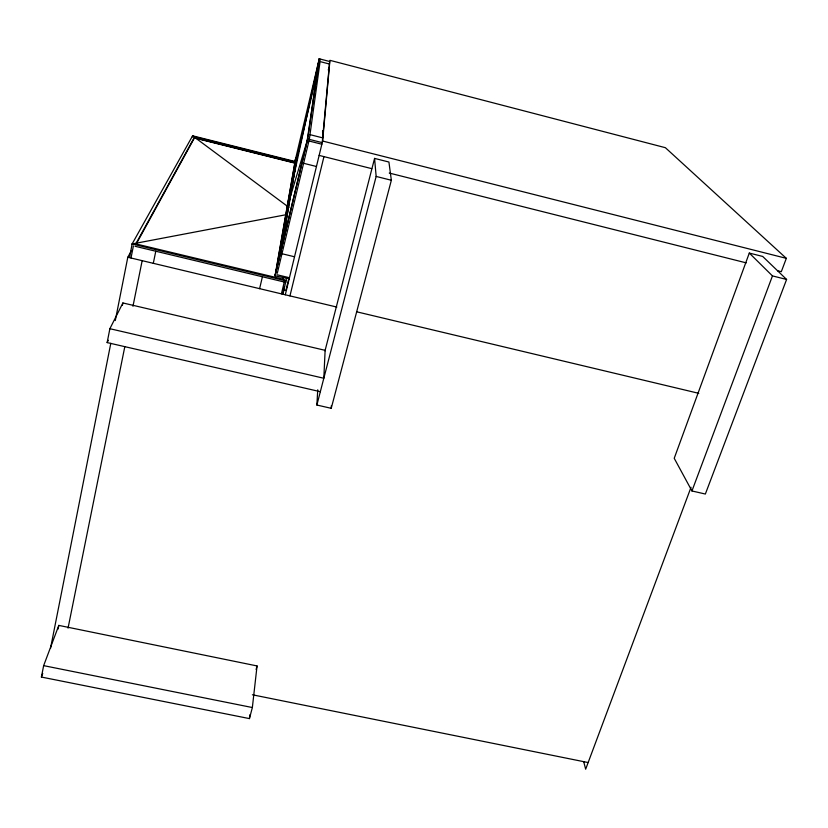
<?xml version="1.0" encoding="UTF-8"?>
<svg xmlns="http://www.w3.org/2000/svg" width="828" height="828" viewBox="0 0 828 828"><rect width="100%" height="100%" fill="white"/><g stroke="black" fill="none" stroke-linecap="round" stroke-linejoin="round"><path stroke-width="1.24" d="M317.745 389.812L316.876 405.027L331.231 408.318L331.314 405.772M285.298 294.778L322.63 141.039L329.927 60.33L665.381 147.694L786.331 258.346L781.311 271.688L777.554 270.746M252.354 707.536L257.053 665.94L58.819 625.399L43.646 665.64L41.4 677.056L249.435 718.6L252.354 707.536L43.646 665.64M249.435 718.6L249.88 714.781M309.413 138.742L320.074 61.593L329.42 64.025M289.138 278.767L275.02 275.859L295.348 159.783L319.266 58.798L329.647 61.5L322.237 142.644L307.705 138.969L319.266 58.798L307.033 141.526L275.02 275.859L307.705 138.969L286.819 208.47L319.266 58.798M286.674 277.597L282.969 294.219L284.014 287.192M322.91 133.743L322.91 133.567M283.041 279.522L283.404 277.152M129.644 257.177L132.107 243.97L286.188 280.899L283.217 279.222L283.58 276.862M281.561 247.727L296.734 158.955M280.609 253.854L296.921 158.324L295.793 158.044L295.348 159.783L296.476 160.073L296.921 158.324M275.89 271.957L295.793 158.044M320.332 391.696L107.143 342.585L109.876 328.706L122.896 302.955L325.125 350.327L323.82 378.261L109.876 328.706M50.518 648.345L110.797 343.309M115.299 320.529L127.802 257.239L131.538 250.48M131 258.005L133.411 245.875M58.084 629.052L58.819 625.399M122.42 305.366L122.896 302.955M68.051 628.121L124.78 346.829M132.966 306.277L142.168 260.665M153.304 263.325L155.778 251.236M192.375 136.941L192.613 135.813L295.047 161.481M136.082 244.301L194.425 137.965L194.663 136.837L192.613 135.813L132.107 243.97L135.782 243.887L283.217 279.222M259.609 288.661L262.414 276.769M296.434 160.311L318.438 67.617M320.115 60.434L320.395 59.264M277.297 273.25L309.32 139.373M281.406 293.857L284.273 282.006M328.333 70.101L328.995 67.544L328.468 69.697M285.908 290.524L288.651 279.222M289.955 295.886L323.955 156.616M322.547 131.724L322.785 130.762M322.506 132.159L322.91 130.545M324.99 350.865L374.577 158.407L388.922 162.029L391.354 180.256L331.231 408.318M316.876 405.027L376.15 176.436L374.577 158.407M256.121 669.5L257.053 665.94M307.033 141.526L307.705 138.969M749.299 253.068L674.22 458.298L691.949 490.963L705.352 494.037L786.6 279.46L762.691 256.442L749.299 253.068L772.462 275.91L786.6 279.46M691.038 487.268L585.665 769.202L583.678 761.563M41.4 677.056L42.745 673.464M691.949 490.963L772.462 275.91M107.143 342.585L108.292 340.287M135.782 243.887L194.663 136.837L294.954 161.957M132.107 243.97L286.084 214.711M252.395 694.775L588.149 762.557M276.945 274.741L289.438 277.732M135.005 246.258L285.836 282.379M283.01 289.841L285.515 290.431M127.802 257.239L336.82 307.064M356.93 311.856L698.77 393.331M281.965 253.73L294.52 256.773M303.607 163.292L316.441 166.5M194.642 137.769L295.731 163.075M194.425 137.965L294.696 163.075M319.142 155.405L371.741 168.643M389.264 173.052L746.245 262.869M376.15 176.436L391.354 180.256M309.972 134.643L322.672 137.862M322.63 141.039L786.331 258.346M308.937 140.977L321.844 144.238M192.613 135.813L288.931 207.404"/></g></svg>
